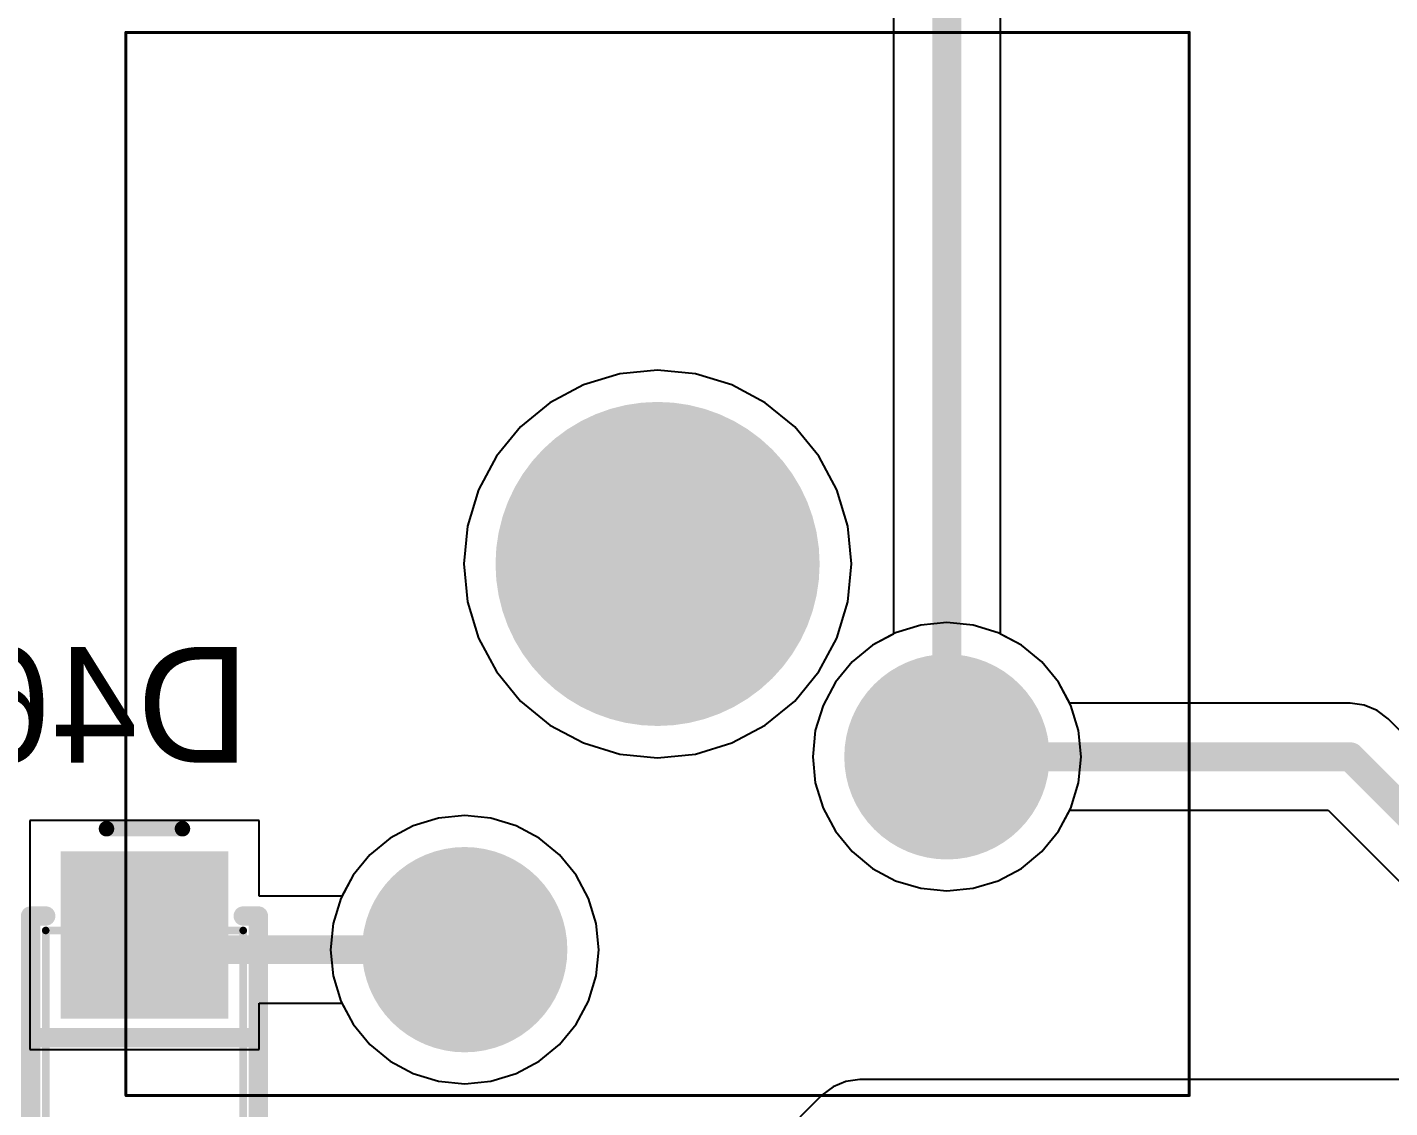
# Model space of a CAD drawing. Header units: millimetres. Extents: x 25 to 374, y 23 to 150.
# Drawn here: x 264.84 to 282.78, y 84.99 to 99.22 of the extents above; entities that cross this region are included whole.
import ezdxf

# ---------------------------------------------------------------- set-up
doc = ezdxf.new("R2010")
doc.units = ezdxf.units.MM
for name, color, linetype in [('BottomLayer', 5, 'Continuous'), ('BottomOverlay', 54, 'Continuous'), ('BottomPaste', 16, 'Continuous'), ('BottomSolder', 6, 'Continuous'), ('Mechanical1', 6, 'Continuous'), ('Mechanical13', 56, 'Continuous'), ('Mechanical15', 56, 'Continuous'), ('MultiLayer', 9, 'Continuous'), ('PadHoleLayer', 156, 'Continuous'), ('TopLayer', 1, 'Continuous'), ('TopSolder', 216, 'Continuous')]:
    doc.layers.add(name, color=color, linetype=linetype)

# ---------------------------------------------------------------- blocks, each defined once
blk = doc.blocks.new('SMA_DO_214AC__S1_B_74')
at = {"layer": 'BottomLayer'}
for points in [[(-1.1, -1), (-1.1, 1), (-3.1, -1), (-3.1, 1)], [(3.1, -1), (3.1, 1), (1.1, -1), (1.1, 1)]]:
    blk.add_solid(points, dxfattribs=at)
at = {"layer": 'BottomOverlay', "const_width": 0.254}
for points in [[(-2.35, 1.3), (-2.35, 1.5)], [(2.35, 1.5), (-2.35, 1.5)], [(-0.75, -1.5), (-0.75, 1.5)], [(2.35, 1.3), (2.35, 1.5)], [(-2.35, -1.5), (-2.35, -1.3)], [(2.35, -1.5), (2.35, -1.3)], [(2.35, -1.5), (-2.35, -1.5)]]:
    blk.add_lwpolyline(points, dxfattribs=at)
at = {"layer": 'BottomOverlay', "const_width": 0.127}
for points in [[(-2.414, 1.5, 1), (-2.287, 1.5, 1)], [(-2.414, 1.5, 1), (-2.287, 1.5, 1)], [(-0.814, 1.5, 1), (-0.687, 1.5, 1)], [(2.287, 1.5, 1), (2.414, 1.5, 1)], [(2.287, 1.5, 1), (2.414, 1.5, 1)], [(-2.414, 1.3, 1), (-2.287, 1.3, 1)], [(2.287, 1.3, 1), (2.414, 1.3, 1)], [(-2.414, -1.3, 1), (-2.287, -1.3, 1)], [(2.287, -1.3, 1), (2.414, -1.3, 1)], [(-2.414, -1.5, 1), (-2.287, -1.5, 1)], [(-2.414, -1.5, 1), (-2.287, -1.5, 1)], [(-0.814, -1.5, 1), (-0.687, -1.5, 1)], [(2.287, -1.5, 1), (2.414, -1.5, 1)], [(2.287, -1.5, 1), (2.414, -1.5, 1)]]:
    blk.add_lwpolyline(points, format="xyb", close=True, dxfattribs=at)
at = {"layer": 'BottomPaste'}
for points in [[(-1.1, -1), (-1.1, 1), (-3.1, -1), (-3.1, 1)], [(3.1, -1), (3.1, 1), (1.1, -1), (1.1, 1)]]:
    blk.add_solid(points, dxfattribs=at)
at = {"layer": 'BottomSolder'}
for points in [[(-0.998, -1.102), (-0.998, 1.102), (-3.202, -1.102), (-3.202, 1.102)], [(3.202, -1.102), (3.202, 1.102), (0.998, -1.102), (0.998, 1.102)]]:
    blk.add_solid(points, dxfattribs=at)
at = {"layer": 'Mechanical13', "const_width": 0.1}
for points in [[(2.16, 1.3), (-2.16, 1.3)], [(-2.16, -1.3), (-2.16, 1.3)], [(2.16, -1.3), (2.16, 1.3)], [(2.16, -1.3), (-2.16, -1.3)]]:
    blk.add_lwpolyline(points, dxfattribs=at)
at = {"layer": 'Mechanical13', "const_width": 0.05}
for points in [[(-2.185, 1.3, 1), (-2.135, 1.3, 1)], [(-2.185, 1.3, 1), (-2.135, 1.3, 1)], [(2.135, 1.3, 1), (2.185, 1.3, 1)], [(2.135, 1.3, 1), (2.185, 1.3, 1)], [(-2.185, -1.3, 1), (-2.135, -1.3, 1)], [(-2.185, -1.3, 1), (-2.135, -1.3, 1)], [(2.135, -1.3, 1), (2.185, -1.3, 1)], [(2.135, -1.3, 1), (2.185, -1.3, 1)]]:
    blk.add_lwpolyline(points, format="xyb", close=True, dxfattribs=at)
at = {"layer": 'Mechanical15', "const_width": 0.203}
for points in [[(-3.5, -0.5), (-3.5, 0.5)], [(3.9, -0.5), (3.9, 0.5)], [(4.4, 0), (3.4, 0)]]:
    blk.add_lwpolyline(points, dxfattribs=at)
at = {"layer": 'Mechanical15', "const_width": 0.102}
for points in [[(-3.551, 0.5, 1), (-3.449, 0.5, 1)], [(3.849, 0.5, 1), (3.951, 0.5, 1)], [(3.349, 0, 1), (3.451, 0, 1)], [(4.349, 0, 1), (4.451, 0, 1)], [(-3.551, -0.5, 1), (-3.449, -0.5, 1)], [(3.849, -0.5, 1), (3.951, -0.5, 1)]]:
    blk.add_lwpolyline(points, format="xyb", close=True, dxfattribs=at)
blk = doc.blocks.new('MX_SW_3_166')
at = {"layer": 'BottomLayer'}
for points, const_width in [([(-1.016, 0, 1), (1.016, 0, 1)], 2.032), ([(3.185, -2.54, 1), (4.435, -2.54, 1)], 1.25), ([(-3.165, -5.08, 1), (-1.915, -5.08, 1)], 1.25)]:
    blk.add_lwpolyline(points, format="xyb", close=True, dxfattribs=dict(at, const_width=const_width))
at = {"layer": 'BottomSolder'}
for points, const_width in [([(-1.067, 0, 1), (1.067, 0, 1)], 2.134), ([(3.134, -2.54, 1), (4.486, -2.54, 1)], 1.352), ([(-3.216, -5.08, 1), (-1.864, -5.08, 1)], 1.352)]:
    blk.add_lwpolyline(points, format="xyb", close=True, dxfattribs=dict(at, const_width=const_width))
at = {"layer": 'Mechanical1', "const_width": 0.0381}
for points in [[(-7, -7), (-7, 7)], [(-7, 7), (7, 7)], [(7, -7), (7, 7)], [(-7, -7), (7, -7)]]:
    blk.add_lwpolyline(points, dxfattribs=at)
at = {"layer": 'Mechanical1', "const_width": 0.0191}
for points in [[(-7.01, 7, 1), (-6.99, 7, 1)], [(-7.01, 7, 1), (-6.99, 7, 1)], [(6.99, 7, 1), (7.01, 7, 1)], [(6.99, 7, 1), (7.01, 7, 1)], [(-7.01, -7, 1), (-6.99, -7, 1)], [(-7.01, -7, 1), (-6.99, -7, 1)], [(6.99, -7, 1), (7.01, -7, 1)], [(6.99, -7, 1), (7.01, -7, 1)]]:
    blk.add_lwpolyline(points, format="xyb", close=True, dxfattribs=at)
at = {"layer": 'MultiLayer'}
for points, const_width in [([(-1.016, 0, 1), (1.016, 0, 1)], 2.032), ([(3.185, -2.54, 1), (4.435, -2.54, 1)], 1.25), ([(-3.165, -5.08, 1), (-1.915, -5.08, 1)], 1.25)]:
    blk.add_lwpolyline(points, format="xyb", close=True, dxfattribs=dict(at, const_width=const_width))
at = {"layer": 'PadHoleLayer'}
for points, const_width in [([(-1.016, 0, 1), (1.016, 0, 1)], 2.032), ([(3.435, -2.54, 1), (4.185, -2.54, 1)], 0.75), ([(-2.915, -5.08, 1), (-2.165, -5.08, 1)], 0.75)]:
    blk.add_lwpolyline(points, format="xyb", close=True, dxfattribs=dict(at, const_width=const_width))
at = {"layer": 'TopLayer'}
for points, const_width in [([(-1.016, 0, 1), (1.016, 0, 1)], 2.032), ([(3.185, -2.54, 1), (4.435, -2.54, 1)], 1.25), ([(-3.165, -5.08, 1), (-1.915, -5.08, 1)], 1.25)]:
    blk.add_lwpolyline(points, format="xyb", close=True, dxfattribs=dict(at, const_width=const_width))
at = {"layer": 'TopSolder'}
for points, const_width in [([(-1.067, 0, 1), (1.067, 0, 1)], 2.134), ([(3.134, -2.54, 1), (4.486, -2.54, 1)], 1.352), ([(-3.216, -5.08, 1), (-1.864, -5.08, 1)], 1.352)]:
    blk.add_lwpolyline(points, format="xyb", close=True, dxfattribs=dict(at, const_width=const_width))

msp = doc.modelspace()

# ---------------------------------------------------------------- linework, layer by layer
at = {"layer": 'BottomLayer'}
for p, q in [((272.646, 94.654), (272.167, 94.509)), ((273.144, 94.703), (272.646, 94.654)), ((273.642, 94.654), (273.144, 94.703)), ((274.121, 94.509), (273.642, 94.654)), ((272.167, 94.509), (271.726, 94.273)), ((274.562, 94.273), (274.121, 94.509)), ((271.726, 94.273), (271.339, 93.956)), ((274.949, 93.956), (274.562, 94.273)), ((271.339, 93.956), (271.022, 93.569)), ((275.266, 93.569), (274.949, 93.956)), ((271.022, 93.569), (270.786, 93.128)), ((275.502, 93.128), (275.266, 93.569)), ((270.786, 93.128), (270.641, 92.649)), ((275.647, 92.649), (275.502, 93.128)), ((270.641, 92.649), (270.592, 92.151)), ((275.696, 92.151), (275.647, 92.649)), ((270.592, 92.151), (270.641, 91.653)), ((275.647, 91.653), (275.696, 92.151)), ((270.641, 91.653), (270.786, 91.174)), ((275.502, 91.174), (275.647, 91.653)), ((276.609, 91.344), (276.278, 91.243)), ((276.954, 91.378), (276.609, 91.344)), ((277.299, 91.344), (276.954, 91.378)), ((277.63, 91.243), (277.299, 91.344)), ((270.786, 91.174), (271.022, 90.733)), ((275.266, 90.733), (275.502, 91.174)), ((276.278, 91.243), (275.973, 91.08)), ((277.935, 91.08), (277.63, 91.243)), ((275.973, 91.08), (275.705, 90.86)), ((278.203, 90.86), (277.935, 91.08)), ((275.705, 90.86), (275.485, 90.593)), ((278.423, 90.593), (278.203, 90.86)), ((271.022, 90.733), (271.339, 90.346)), ((274.949, 90.346), (275.266, 90.733)), ((275.485, 90.593), (275.322, 90.287)), ((278.586, 90.287), (278.423, 90.593)), ((271.339, 90.346), (271.726, 90.029)), ((274.562, 90.029), (274.949, 90.346)), ((275.322, 90.287), (275.221, 89.956)), ((278.687, 89.956), (278.586, 90.287)), ((271.726, 90.029), (272.167, 89.793)), ((274.121, 89.793), (274.562, 90.029)), ((275.221, 89.956), (275.187, 89.611)), ((278.72, 89.611), (278.687, 89.956)), ((272.167, 89.793), (272.646, 89.648)), ((273.642, 89.648), (274.121, 89.793)), ((272.646, 89.648), (273.144, 89.599)), ((273.144, 89.599), (273.642, 89.648)), ((275.187, 89.611), (275.221, 89.267)), ((278.687, 89.267), (278.72, 89.611)), ((275.221, 89.267), (275.322, 88.935)), ((278.586, 88.935), (278.687, 89.267)), ((270.259, 88.804), (269.928, 88.703)), ((270.604, 88.838), (270.259, 88.804)), ((270.949, 88.804), (270.604, 88.838)), ((271.28, 88.703), (270.949, 88.804)), ((275.322, 88.935), (275.485, 88.63)), ((278.423, 88.63), (278.586, 88.935)), ((267.896, 88.772), (264.88, 88.772)), ((264.88, 88.772), (264.88, 85.756)), ((267.896, 87.776), (267.896, 88.772)), ((269.928, 88.703), (269.623, 88.54)), ((271.585, 88.54), (271.28, 88.703)), ((275.485, 88.63), (275.705, 88.362)), ((278.203, 88.362), (278.423, 88.63)), ((269.623, 88.54), (269.355, 88.32)), ((271.853, 88.32), (271.585, 88.54)), ((269.355, 88.32), (269.135, 88.053)), ((272.073, 88.053), (271.853, 88.32)), ((275.705, 88.362), (275.973, 88.142)), ((277.935, 88.142), (278.203, 88.362)), ((275.973, 88.142), (276.278, 87.979)), ((277.63, 87.979), (277.935, 88.142)), ((269.135, 88.053), (268.987, 87.776)), ((272.236, 87.747), (272.073, 88.053)), ((276.278, 87.979), (276.609, 87.879)), ((277.299, 87.879), (277.63, 87.979)), ((268.987, 87.776), (267.896, 87.776)), ((272.337, 87.416), (272.236, 87.747)), ((276.609, 87.879), (276.954, 87.845)), ((276.954, 87.845), (277.299, 87.879)), ((272.37, 87.071), (272.337, 87.416)), ((272.337, 86.727), (272.37, 87.071)), ((272.236, 86.395), (272.337, 86.727)), ((267.896, 85.756), (267.896, 86.367)), ((267.896, 86.367), (268.987, 86.367)), ((268.987, 86.367), (269.135, 86.09)), ((272.073, 86.09), (272.236, 86.395)), ((269.135, 86.09), (269.355, 85.822)), ((271.853, 85.822), (272.073, 86.09)), ((264.88, 85.756), (267.896, 85.756)), ((269.355, 85.822), (269.623, 85.602)), ((271.585, 85.602), (271.853, 85.822)), ((269.623, 85.602), (269.928, 85.439)), ((271.28, 85.439), (271.585, 85.602)), ((269.928, 85.439), (270.259, 85.339)), ((270.949, 85.339), (271.28, 85.439)), ((270.259, 85.339), (270.604, 85.305)), ((270.604, 85.305), (270.949, 85.339)), ((275.454, 85.266), (275.308, 85.154)), ((275.624, 85.336), (275.454, 85.266)), ((275.806, 85.36), (275.624, 85.336)), ((288.374, 85.36), (275.806, 85.36)), ((275.308, 85.154), (273.922, 83.768))]:
    msp.add_line(p, q, dxfattribs=at)
at = {"layer": 'BottomLayer', "const_width": 0.381}
msp.add_lwpolyline([(266.58, 87.071), (270.604, 87.071)], dxfattribs=at)
at = {"layer": 'BottomLayer', "const_width": 0.191}
for points in [[(266.485, 87.071, 1), (266.675, 87.071, 1)], [(270.509, 87.071, 1), (270.699, 87.071, 1)]]:
    msp.add_lwpolyline(points, format="xyb", close=True, dxfattribs=at)
at = {"layer": 'Mechanical1', "const_width": 0.0127}
for points in [[(266.145, 99.155), (280.144, 99.155)], [(266.145, 85.156), (266.145, 99.155)], [(280.144, 85.156), (280.144, 99.155)], [(266.145, 85.156), (280.144, 85.156)]]:
    msp.add_lwpolyline(points, dxfattribs=at)
at = {"layer": 'Mechanical1', "const_width": 0.00635}
for points in [[(266.142, 99.155, 1), (266.148, 99.155, 1)], [(266.142, 99.155, 1), (266.148, 99.155, 1)], [(280.141, 99.155, 1), (280.147, 99.155, 1)], [(280.141, 99.155, 1), (280.147, 99.155, 1)], [(266.142, 85.156, 1), (266.148, 85.156, 1)], [(266.142, 85.156, 1), (266.148, 85.156, 1)], [(280.141, 85.156, 1), (280.147, 85.156, 1)], [(280.141, 85.156, 1), (280.147, 85.156, 1)]]:
    msp.add_lwpolyline(points, format="xyb", close=True, dxfattribs=at)
at = {"layer": 'TopLayer'}
for p, q in [((276.249, 104.948), (276.249, 91.228)), ((277.659, 91.228), (277.659, 102.439)), ((272.646, 94.654), (272.167, 94.509)), ((273.144, 94.703), (272.646, 94.654)), ((273.642, 94.654), (273.144, 94.703)), ((274.121, 94.509), (273.642, 94.654)), ((272.167, 94.509), (271.726, 94.273)), ((274.562, 94.273), (274.121, 94.509)), ((271.726, 94.273), (271.339, 93.956)), ((274.949, 93.956), (274.562, 94.273)), ((271.339, 93.956), (271.022, 93.569)), ((275.266, 93.569), (274.949, 93.956)), ((271.022, 93.569), (270.786, 93.128)), ((275.502, 93.128), (275.266, 93.569)), ((270.786, 93.128), (270.641, 92.649)), ((275.647, 92.649), (275.502, 93.128)), ((270.641, 92.649), (270.592, 92.151)), ((275.696, 92.151), (275.647, 92.649)), ((270.592, 92.151), (270.641, 91.653)), ((275.647, 91.653), (275.696, 92.151)), ((270.641, 91.653), (270.786, 91.174)), ((275.502, 91.174), (275.647, 91.653)), ((270.786, 91.174), (271.022, 90.733)), ((275.266, 90.733), (275.502, 91.174)), ((276.249, 91.228), (275.973, 91.08)), ((277.935, 91.08), (277.659, 91.228)), ((275.973, 91.08), (275.705, 90.86)), ((278.203, 90.86), (277.935, 91.08)), ((275.705, 90.86), (275.485, 90.593)), ((278.423, 90.593), (278.203, 90.86)), ((271.022, 90.733), (271.339, 90.346)), ((274.949, 90.346), (275.266, 90.733)), ((275.485, 90.593), (275.322, 90.287)), ((278.571, 90.316), (278.423, 90.593)), ((271.339, 90.346), (271.726, 90.029)), ((274.562, 90.029), (274.949, 90.346)), ((275.322, 90.287), (275.221, 89.956)), ((282.265, 90.316), (278.571, 90.316)), ((282.447, 90.292), (282.265, 90.316)), ((282.617, 90.221), (282.447, 90.292)), ((282.763, 90.109), (282.617, 90.221)), ((284.447, 88.425), (282.763, 90.109)), ((271.726, 90.029), (272.167, 89.793)), ((274.121, 89.793), (274.562, 90.029)), ((275.221, 89.956), (275.187, 89.611)), ((272.167, 89.793), (272.646, 89.648)), ((273.642, 89.648), (274.121, 89.793)), ((272.646, 89.648), (273.144, 89.599)), ((273.144, 89.599), (273.642, 89.648)), ((275.187, 89.611), (275.221, 89.267)), ((275.221, 89.267), (275.322, 88.935)), ((270.259, 88.804), (269.928, 88.703)), ((270.604, 88.838), (270.259, 88.804)), ((270.949, 88.804), (270.604, 88.838)), ((271.28, 88.703), (270.949, 88.804)), ((275.322, 88.935), (275.485, 88.63)), ((278.423, 88.63), (278.571, 88.907)), ((278.571, 88.907), (281.973, 88.907)), ((281.973, 88.907), (283.245, 87.635)), ((269.928, 88.703), (269.623, 88.54)), ((271.585, 88.54), (271.28, 88.703)), ((275.485, 88.63), (275.705, 88.362)), ((278.203, 88.362), (278.423, 88.63)), ((269.623, 88.54), (269.355, 88.32)), ((271.853, 88.32), (271.585, 88.54)), ((269.355, 88.32), (269.135, 88.053)), ((272.073, 88.053), (271.853, 88.32)), ((275.705, 88.362), (275.973, 88.142)), ((277.935, 88.142), (278.203, 88.362)), ((275.973, 88.142), (276.278, 87.979)), ((277.63, 87.979), (277.935, 88.142)), ((269.135, 88.053), (268.972, 87.747)), ((272.236, 87.747), (272.073, 88.053)), ((276.278, 87.979), (276.609, 87.879)), ((277.299, 87.879), (277.63, 87.979)), ((268.972, 87.747), (268.871, 87.416)), ((272.337, 87.416), (272.236, 87.747)), ((276.609, 87.879), (276.954, 87.845)), ((276.954, 87.845), (277.299, 87.879)), ((268.871, 87.416), (268.837, 87.071)), ((272.37, 87.071), (272.337, 87.416)), ((268.837, 87.071), (268.871, 86.727)), ((272.337, 86.727), (272.37, 87.071)), ((268.871, 86.727), (268.972, 86.395)), ((272.236, 86.395), (272.337, 86.727)), ((268.972, 86.395), (269.135, 86.09)), ((272.073, 86.09), (272.236, 86.395)), ((269.135, 86.09), (269.355, 85.822)), ((271.853, 85.822), (272.073, 86.09)), ((269.355, 85.822), (269.623, 85.602)), ((271.585, 85.602), (271.853, 85.822)), ((269.623, 85.602), (269.928, 85.439)), ((271.28, 85.439), (271.585, 85.602)), ((269.928, 85.439), (270.259, 85.339)), ((270.949, 85.339), (271.28, 85.439)), ((270.259, 85.339), (270.604, 85.305)), ((270.604, 85.305), (270.949, 85.339))]:
    msp.add_line(p, q, dxfattribs=at)
at = {"layer": 'TopLayer', "const_width": 0.381}
for points in [[(276.954, 89.611), (276.954, 105.24)], [(276.954, 89.611), (282.265, 89.611)], [(282.265, 89.611), (283.949, 87.927)]]:
    msp.add_lwpolyline(points, dxfattribs=at)
at = {"layer": 'TopLayer', "const_width": 0.191}
for points in [[(276.859, 89.611, 1), (277.049, 89.611, 1)], [(276.859, 89.611, 1), (277.049, 89.611, 1)], [(282.17, 89.611, 1), (282.36, 89.611, 1)], [(282.17, 89.611, 1), (282.36, 89.611, 1)]]:
    msp.add_lwpolyline(points, format="xyb", close=True, dxfattribs=at)

# ---------------------------------------------------------------- block references
msp.add_blockref('MX_SW_3_166', (273.144, 92.151))
at = {"rotation": 270}
msp.add_blockref('SMA_DO_214AC__S1_B_74', (266.388, 85.164), dxfattribs=at)

# ---------------------------------------------------------------- texts
at = {"layer": 'BottomOverlay', "text_generation_flag": 2}
msp.add_text('D46', height=1.524, dxfattribs=at).set_placement((267.767, 89.535))

doc.saveas('drawing.dxf')
